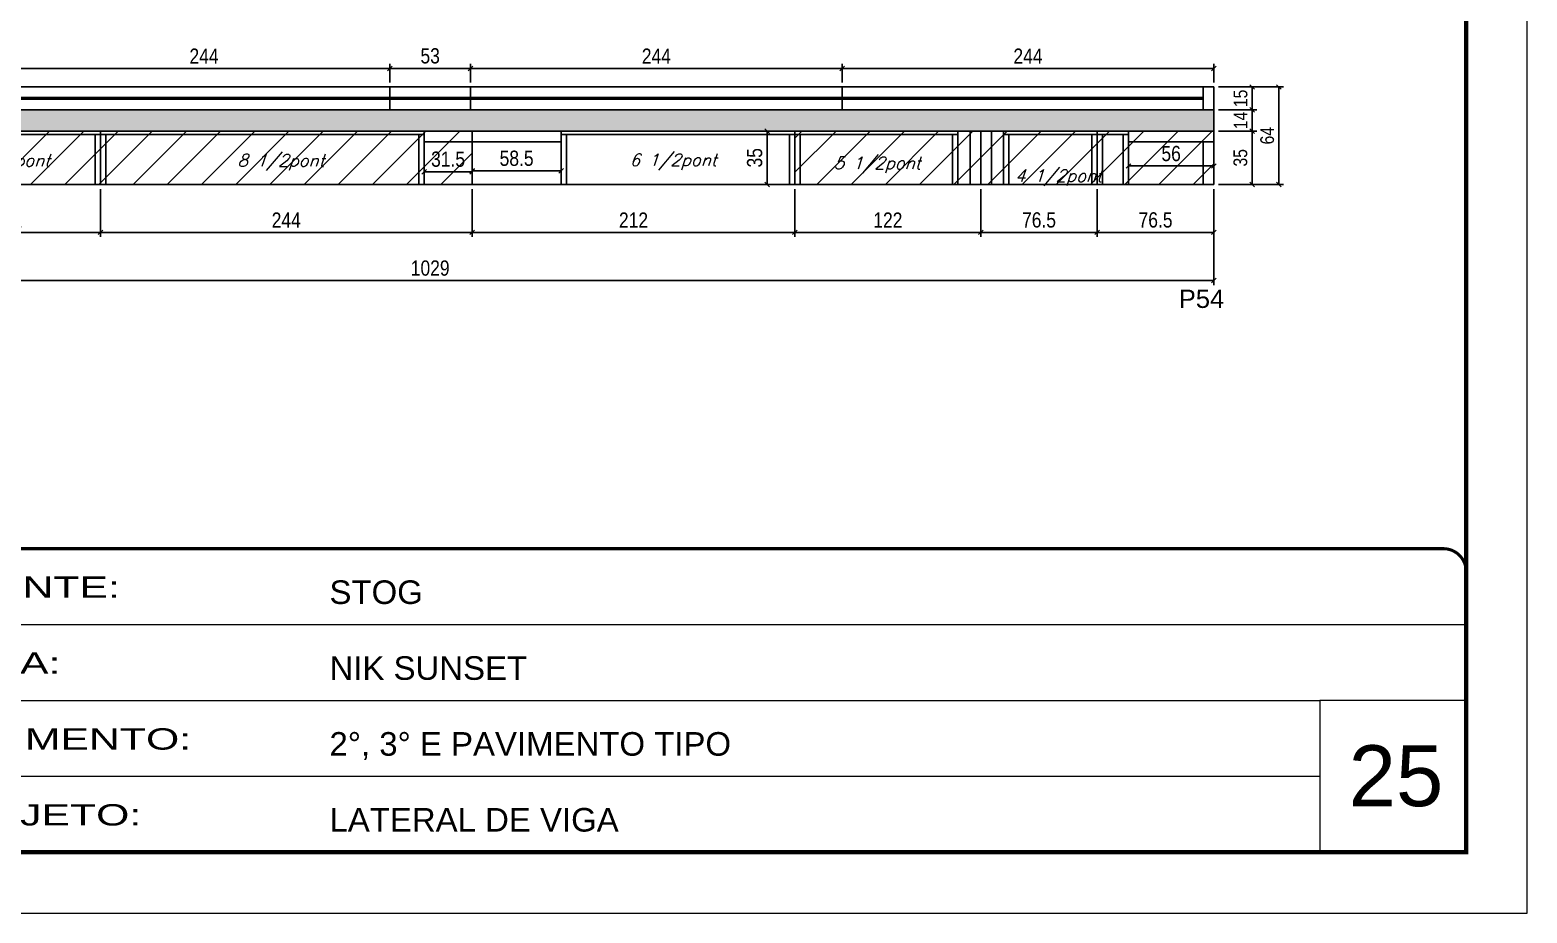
# Model space of a CAD drawing. Extents: x -10448 to -1189, y -11772 to 17235.
# Drawn here: x -9946 to -8963, y 8903 to 9483 of the extents above; entities that cross this region are included whole.
import ezdxf

# ---------------------------------------------------------------- set-up
doc = ezdxf.new("R2010")
doc.units = 0
doc.linetypes.add('CONTINUO', pattern=[0])
doc.linetypes.add('DASHED', pattern=[0.75, 0.5, -0.25])
for name, color, linetype in [('5', 5, 'Continuous'), ('COTA', 241, 'Continuous'), ('Painéis', 200, 'Continuous'), ('Reaproveitamento', 251, 'Continuous'), ('SARR_2.2x7', 40, 'Continuous'), ('SARR_3.5x7', 81, 'Continuous'), ('texto', 7, 'Continuous')]:
    doc.layers.add(name, color=color, linetype=linetype)
for name, color, linetype, lineweight in [('CARIMBO', 255, 'Continuous', 9), ('Folhas', 255, 'Continuous', 9), ('SARRAFO DE PRESSAO', 251, 'DASHED', 9)]:
    doc.layers.add(name, color=color, linetype=linetype, lineweight=lineweight)
doc.styles.add('ARIAL', font='arial.ttf')
doc.styles.add('COTA TECNICA', font='techl___.ttf', dxfattribs={"height": 10})
doc.styles.add('COTA TECNICA-50', font='techl___.ttf', dxfattribs={"height": 9})
doc.styles.add('Romans', font='romans.shx')
doc.styles.get("Standard").update_dxf_attribs({"font": 'arial.ttf'})
doc.styles.add('Tecnologia', font='')
doc.styles.get('Tecnologia').set_extended_font_data('Forgotten Futurist')
doc.dimstyles.new('COTA PAINEL-50', dxfattribs={"dimtxt": 9, "dimasz": 3, "dimexe": 3, "dimexo": 3, "dimgap": 3, "dimtad": 1, "dimdec": 1, "dimzin": 12, "dimdsep": 46, "dimtxsty": 'COTA TECNICA-50', "dimblk1": 'OBLIQUE', "dimblk2": 'OBLIQUE', "dimsah": 1, "dimcen": 0.9, "dimclrd": 4, "dimclre": 4, "dimclrt": 240, "dimadec": 1, "dimazin": 3, "dimtfac": 1, "dimtdec": 1, "dimtmove": 0, "dimatfit": 3, "dimfxl": 1, "dimtolj": 1, "dimtzin": 12, "dimarcsym": 0})
doc.dimstyles.new('PAINEL', dxfattribs={"dimtxt": 10, "dimasz": 3, "dimexe": 3, "dimexo": 3, "dimgap": 3, "dimtad": 1, "dimdec": 1, "dimzin": 12, "dimdsep": 46, "dimtxsty": 'COTA TECNICA', "dimblk1": 'OBLIQUE', "dimblk2": 'OBLIQUE', "dimsah": 1, "dimcen": 0.9, "dimclrd": 4, "dimclre": 4, "dimclrt": 240, "dimadec": 1, "dimazin": 3, "dimtfac": 1, "dimtdec": 1, "dimtmove": 0, "dimatfit": 3, "dimfxl": 1, "dimtolj": 1, "dimtzin": 12, "dimarcsym": 0})
pattern_1 = [(45, (-139469.283, -18395.978), (-11.2253202, 11.2253202), [])]

# ---------------------------------------------------------------- blocks, each defined once
blk = doc.blocks.new('9999999999')
at = {"color": 30, "linetype": 'CONTINUO'}
for p, q in [((98564.56, 34379.64), (99583.98, 34379.64)), ((98564.56, 34329.83), (99487.98, 34329.83)), ((99583.98, 34329.83), (99487.98, 34329.83)), ((99487.98, 34329.83), (99487.98, 34230.21)), ((98564.56, 34280.02), (99487.98, 34280.02))]:
    blk.add_line(p, q, dxfattribs=at)
at = {"color": 30, "linetype": 'CONTINUO', "const_width": 2}
blk.add_lwpolyline([(99583.98, 34230.21), (99583.98, 34414.45, 0.414214), (99568.98, 34429.45), (98228.98, 34429.45, 0.414214), (98213.98, 34414.45), (98213.98, 34245.21, 0.414214), (98228.98, 34230.21), (99583.98, 34230.21)], format="xyb", dxfattribs=at)
at = {"layer": 'Folhas'}
blk.add_lwpolyline([(98138.98, 34190.21), (99623.98, 34190.21), (99623.98, 35240.21), (98138.98, 35240.21)], close=True, dxfattribs=at)
at = {"layer": 'Folhas', "color": 30, "const_width": 3}
blk.add_lwpolyline([(98213.98, 34230.21), (99583.98, 34230.21), (99583.98, 35200.21), (98213.98, 35200.21)], close=True, dxfattribs=at)
at = {"color": 7, "linetype": 'Continuous', "ltscale": 5, "style": 'ARIAL'}
for s, height, p in [('STOG', 15.483, (98837.68, 34393.13)), ('NIK SUNSET', 15.483, (98837.68, 34343.32)), ('2°, 3° E PAVIMENTO TIPO', 15.4829, (98837.68, 34293.51)), ('LATERAL DE VIGA', 15.4829, (98837.68, 34243.7))]:
    blk.add_text(s, height=height, dxfattribs=at).set_placement(p)
at = {"layer": 'Folhas', "color": 7, "style": 'Tecnologia', "width": 1.5}
for s, p in [('CLIENTE:', (98573.65, 34397.17)), ('OBRA:', (98573.65, 34347.31)), ('PAVIMENTO:', (98573.65, 34297.5)), ('PROJETO:', (98573.65, 34247.69))]:
    blk.add_text(s, height=14, dxfattribs=at).set_placement(p)
blk = doc.blocks.new('_Oblique')
at = {"color": 0, "linetype": 'ByBlock', "lineweight": -2}
blk.add_line((-0.5, -0.5), (0.5, 0.5), dxfattribs=at)
blk = doc.blocks.new('*D1535')
at = {"layer": 'COTA', "color": 4, "linetype": 'ByBlock', "lineweight": -2, "transparency": 16777216}
for p, q in [((-9899.97, 9378.12), (-9899.97, 9346.66)), ((-9655.97, 9378.12), (-9655.97, 9346.66)), ((-9899.97, 9349.66), (-9655.97, 9349.66))]:
    blk.add_line(p, q, dxfattribs=at)
at = {"layer": 'Defpoints', "color": 0, "linetype": 'ByBlock', "transparency": 16777216}
for p in [(-9899.97, 9381.12), (-9655.97, 9381.12), (-9655.97, 9349.66)]:
    blk.add_point(p, dxfattribs=at)
at = {"layer": 'COTA', "color": 4, "linetype": 'ByBlock', "lineweight": -2, "transparency": 16777216, "xscale": 3, "yscale": 3, "zscale": 3, "rotation": 180}
blk.add_blockref('_Oblique', (-9899.97, 9349.66), dxfattribs=at)
at = {"layer": 'COTA', "color": 4, "linetype": 'ByBlock', "lineweight": -2, "transparency": 16777216, "xscale": 3, "yscale": 3, "zscale": 3}
blk.add_blockref('_Oblique', (-9655.97, 9349.66), dxfattribs=at)
at = {"layer": 'COTA', "color": 240, "linetype": 'ByBlock', "transparency": 16777216, "insert": (-9777.97, 9357.73), "char_height": 10, "attachment_point": 5, "style": 'COTA TECNICA'}
blk.add_mtext('\\A1;244', dxfattribs=at)
blk = doc.blocks.new('*D456')
at = {"layer": 'COTA', "color": 4, "linetype": 'ByBlock', "lineweight": -2, "transparency": 16777216}
for p, q in [((-10197.97, 9378.12), (-10197.97, 9315.04)), ((-9168.97, 9378.12), (-9168.97, 9315.04)), ((-10197.97, 9318.04), (-9168.97, 9318.04))]:
    blk.add_line(p, q, dxfattribs=at)
at = {"layer": 'Defpoints', "color": 0, "linetype": 'ByBlock', "transparency": 16777216}
for p in [(-10197.97, 9381.12), (-9168.97, 9381.12), (-9168.97, 9318.04)]:
    blk.add_point(p, dxfattribs=at)
at = {"layer": 'COTA', "color": 4, "linetype": 'ByBlock', "lineweight": -2, "transparency": 16777216, "xscale": 3, "yscale": 3, "zscale": 3, "rotation": 180}
blk.add_blockref('_Oblique', (-10197.97, 9318.04), dxfattribs=at)
at = {"layer": 'COTA', "color": 4, "linetype": 'ByBlock', "lineweight": -2, "transparency": 16777216, "xscale": 3, "yscale": 3, "zscale": 3}
blk.add_blockref('_Oblique', (-9168.97, 9318.04), dxfattribs=at)
at = {"layer": 'COTA', "color": 240, "linetype": 'ByBlock', "transparency": 16777216, "insert": (-9683.47, 9326.17), "char_height": 10, "attachment_point": 5, "style": 'COTA TECNICA'}
blk.add_mtext('\\A1;1029', dxfattribs=at)
blk = doc.blocks.new('*D1536')
at = {"layer": 'COTA', "color": 4, "linetype": 'ByBlock', "lineweight": -2, "transparency": 16777216}
for p, q in [((-10021.97, 9378.12), (-10021.97, 9346.66)), ((-9899.97, 9378.12), (-9899.97, 9346.66)), ((-10021.97, 9349.66), (-9899.97, 9349.66))]:
    blk.add_line(p, q, dxfattribs=at)
at = {"layer": 'Defpoints', "color": 0, "linetype": 'ByBlock', "transparency": 16777216}
for p in [(-10021.97, 9381.12), (-9899.97, 9381.12), (-9899.97, 9349.66)]:
    blk.add_point(p, dxfattribs=at)
at = {"layer": 'COTA', "color": 4, "linetype": 'ByBlock', "lineweight": -2, "transparency": 16777216, "xscale": 3, "yscale": 3, "zscale": 3, "rotation": 180}
blk.add_blockref('_Oblique', (-10021.97, 9349.66), dxfattribs=at)
at = {"layer": 'COTA', "color": 4, "linetype": 'ByBlock', "lineweight": -2, "transparency": 16777216, "xscale": 3, "yscale": 3, "zscale": 3}
blk.add_blockref('_Oblique', (-9899.97, 9349.66), dxfattribs=at)
at = {"layer": 'COTA', "color": 240, "linetype": 'ByBlock', "transparency": 16777216, "insert": (-9960.97, 9357.72), "char_height": 10, "attachment_point": 5, "style": 'COTA TECNICA'}
blk.add_mtext('\\A1;122', dxfattribs=at)
blk = doc.blocks.new('*D1538')
at = {"layer": 'COTA', "color": 4, "linetype": 'ByBlock', "lineweight": -2, "transparency": 16777216}
for p, q in [((-9655.97, 9378.12), (-9655.97, 9346.66)), ((-9443.97, 9378.12), (-9443.97, 9346.66)), ((-9655.97, 9349.66), (-9443.97, 9349.66))]:
    blk.add_line(p, q, dxfattribs=at)
at = {"layer": 'Defpoints', "color": 0, "linetype": 'ByBlock', "transparency": 16777216}
for p in [(-9655.97, 9381.12), (-9443.97, 9381.12), (-9443.97, 9349.66)]:
    blk.add_point(p, dxfattribs=at)
at = {"layer": 'COTA', "color": 4, "linetype": 'ByBlock', "lineweight": -2, "transparency": 16777216, "xscale": 3, "yscale": 3, "zscale": 3, "rotation": 180}
blk.add_blockref('_Oblique', (-9655.97, 9349.66), dxfattribs=at)
at = {"layer": 'COTA', "color": 4, "linetype": 'ByBlock', "lineweight": -2, "transparency": 16777216, "xscale": 3, "yscale": 3, "zscale": 3}
blk.add_blockref('_Oblique', (-9443.97, 9349.66), dxfattribs=at)
at = {"layer": 'COTA', "color": 240, "linetype": 'ByBlock', "transparency": 16777216, "insert": (-9549.97, 9357.72), "char_height": 10, "attachment_point": 5, "style": 'COTA TECNICA'}
blk.add_mtext('\\A1;212', dxfattribs=at)
blk = doc.blocks.new('*D1539')
at = {"layer": 'COTA', "color": 4, "linetype": 'ByBlock', "lineweight": -2, "transparency": 16777216}
for p, q in [((-9443.97, 9378.12), (-9443.97, 9346.66)), ((-9321.97, 9378.12), (-9321.97, 9346.66)), ((-9443.97, 9349.66), (-9321.97, 9349.66))]:
    blk.add_line(p, q, dxfattribs=at)
at = {"layer": 'Defpoints', "color": 0, "linetype": 'ByBlock', "transparency": 16777216}
for p in [(-9443.97, 9381.12), (-9321.97, 9381.12), (-9321.97, 9349.66)]:
    blk.add_point(p, dxfattribs=at)
at = {"layer": 'COTA', "color": 4, "linetype": 'ByBlock', "lineweight": -2, "transparency": 16777216, "xscale": 3, "yscale": 3, "zscale": 3, "rotation": 180}
blk.add_blockref('_Oblique', (-9443.97, 9349.66), dxfattribs=at)
at = {"layer": 'COTA', "color": 4, "linetype": 'ByBlock', "lineweight": -2, "transparency": 16777216, "xscale": 3, "yscale": 3, "zscale": 3}
blk.add_blockref('_Oblique', (-9321.97, 9349.66), dxfattribs=at)
at = {"layer": 'COTA', "color": 240, "linetype": 'ByBlock', "transparency": 16777216, "insert": (-9382.97, 9357.72), "char_height": 10, "attachment_point": 5, "style": 'COTA TECNICA'}
blk.add_mtext('\\A1;122', dxfattribs=at)
blk = doc.blocks.new('*D1540')
at = {"layer": 'COTA', "color": 4, "linetype": 'ByBlock', "lineweight": -2, "transparency": 16777216}
for p, q in [((-9953.97, 9448.12), (-9953.97, 9460.28)), ((-9953.97, 9457.28), (-9709.97, 9457.28)), ((-9709.97, 9448.12), (-9709.97, 9460.28))]:
    blk.add_line(p, q, dxfattribs=at)
at = {"layer": 'Defpoints', "color": 0, "linetype": 'ByBlock', "transparency": 16777216}
for p in [(-9709.97, 9457.28), (-9953.97, 9445.12), (-9709.97, 9445.12)]:
    blk.add_point(p, dxfattribs=at)
at = {"layer": 'COTA', "color": 4, "linetype": 'ByBlock', "lineweight": -2, "transparency": 16777216, "xscale": 3, "yscale": 3, "zscale": 3, "rotation": 180}
blk.add_blockref('_Oblique', (-9953.97, 9457.28), dxfattribs=at)
at = {"layer": 'COTA', "color": 4, "linetype": 'ByBlock', "lineweight": -2, "transparency": 16777216, "xscale": 3, "yscale": 3, "zscale": 3}
blk.add_blockref('_Oblique', (-9709.97, 9457.28), dxfattribs=at)
at = {"layer": 'COTA', "color": 240, "linetype": 'ByBlock', "transparency": 16777216, "insert": (-9831.97, 9465.35), "char_height": 10, "attachment_point": 5, "style": 'COTA TECNICA'}
blk.add_mtext('\\A1;244', dxfattribs=at)
blk = doc.blocks.new('*D1541')
at = {"layer": 'COTA', "color": 4, "linetype": 'ByBlock', "lineweight": -2, "transparency": 16777216}
for p, q in [((-9412.97, 9448.12), (-9412.97, 9460.28)), ((-9412.97, 9457.28), (-9168.97, 9457.28)), ((-9168.97, 9448.12), (-9168.97, 9460.28))]:
    blk.add_line(p, q, dxfattribs=at)
at = {"layer": 'Defpoints', "color": 0, "linetype": 'ByBlock', "transparency": 16777216}
for p in [(-9168.97, 9457.28), (-9412.97, 9445.12), (-9168.97, 9445.12)]:
    blk.add_point(p, dxfattribs=at)
at = {"layer": 'COTA', "color": 4, "linetype": 'ByBlock', "lineweight": -2, "transparency": 16777216, "xscale": 3, "yscale": 3, "zscale": 3, "rotation": 180}
blk.add_blockref('_Oblique', (-9412.97, 9457.28), dxfattribs=at)
at = {"layer": 'COTA', "color": 4, "linetype": 'ByBlock', "lineweight": -2, "transparency": 16777216, "xscale": 3, "yscale": 3, "zscale": 3}
blk.add_blockref('_Oblique', (-9168.97, 9457.28), dxfattribs=at)
at = {"layer": 'COTA', "color": 240, "linetype": 'ByBlock', "transparency": 16777216, "insert": (-9290.97, 9465.35), "char_height": 10, "attachment_point": 5, "style": 'COTA TECNICA'}
blk.add_mtext('\\A1;244', dxfattribs=at)
blk = doc.blocks.new('*D1542')
at = {"layer": 'COTA', "color": 4, "linetype": 'ByBlock', "lineweight": -2, "transparency": 16777216}
for p, q in [((-9321.97, 9378.12), (-9321.97, 9346.66)), ((-9245.47, 9378.12), (-9245.47, 9346.66)), ((-9321.97, 9349.66), (-9245.47, 9349.66))]:
    blk.add_line(p, q, dxfattribs=at)
at = {"layer": 'Defpoints', "color": 0, "linetype": 'ByBlock', "transparency": 16777216}
for p in [(-9321.97, 9381.12), (-9245.47, 9381.12), (-9245.47, 9349.66)]:
    blk.add_point(p, dxfattribs=at)
at = {"layer": 'COTA', "color": 4, "linetype": 'ByBlock', "lineweight": -2, "transparency": 16777216, "xscale": 3, "yscale": 3, "zscale": 3, "rotation": 180}
blk.add_blockref('_Oblique', (-9321.97, 9349.66), dxfattribs=at)
at = {"layer": 'COTA', "color": 4, "linetype": 'ByBlock', "lineweight": -2, "transparency": 16777216, "xscale": 3, "yscale": 3, "zscale": 3}
blk.add_blockref('_Oblique', (-9245.47, 9349.66), dxfattribs=at)
at = {"layer": 'COTA', "color": 240, "linetype": 'ByBlock', "transparency": 16777216, "insert": (-9283.72, 9357.77), "char_height": 10, "attachment_point": 5, "style": 'COTA TECNICA'}
blk.add_mtext('\\A1;76.5', dxfattribs=at)
blk = doc.blocks.new('*D1543')
at = {"layer": 'COTA', "color": 4, "linetype": 'ByBlock', "lineweight": -2, "transparency": 16777216}
for p, q in [((-9245.47, 9378.12), (-9245.47, 9346.66)), ((-9168.97, 9378.12), (-9168.97, 9346.66)), ((-9245.47, 9349.66), (-9168.97, 9349.66))]:
    blk.add_line(p, q, dxfattribs=at)
at = {"layer": 'Defpoints', "color": 0, "linetype": 'ByBlock', "transparency": 16777216}
for p in [(-9245.47, 9381.12), (-9168.97, 9381.12), (-9168.97, 9349.66)]:
    blk.add_point(p, dxfattribs=at)
at = {"layer": 'COTA', "color": 4, "linetype": 'ByBlock', "lineweight": -2, "transparency": 16777216, "xscale": 3, "yscale": 3, "zscale": 3, "rotation": 180}
blk.add_blockref('_Oblique', (-9245.47, 9349.66), dxfattribs=at)
at = {"layer": 'COTA', "color": 4, "linetype": 'ByBlock', "lineweight": -2, "transparency": 16777216, "xscale": 3, "yscale": 3, "zscale": 3}
blk.add_blockref('_Oblique', (-9168.97, 9349.66), dxfattribs=at)
at = {"layer": 'COTA', "color": 240, "linetype": 'ByBlock', "transparency": 16777216, "insert": (-9207.22, 9357.77), "char_height": 10, "attachment_point": 5, "style": 'COTA TECNICA'}
blk.add_mtext('\\A1;76.5', dxfattribs=at)
blk = doc.blocks.new('*D1544')
at = {"layer": 'COTA', "color": 4, "linetype": 'ByBlock', "lineweight": -2, "transparency": 16777216}
for p, q in [((-9709.97, 9448.12), (-9709.97, 9460.28)), ((-9709.97, 9457.28), (-9656.97, 9457.28)), ((-9656.97, 9448.12), (-9656.97, 9460.28))]:
    blk.add_line(p, q, dxfattribs=at)
at = {"layer": 'Defpoints', "color": 0, "linetype": 'ByBlock', "transparency": 16777216}
for p in [(-9656.97, 9457.28), (-9709.97, 9445.12), (-9656.97, 9445.12)]:
    blk.add_point(p, dxfattribs=at)
at = {"layer": 'COTA', "color": 4, "linetype": 'ByBlock', "lineweight": -2, "transparency": 16777216, "xscale": 3, "yscale": 3, "zscale": 3, "rotation": 180}
blk.add_blockref('_Oblique', (-9709.97, 9457.28), dxfattribs=at)
at = {"layer": 'COTA', "color": 4, "linetype": 'ByBlock', "lineweight": -2, "transparency": 16777216, "xscale": 3, "yscale": 3, "zscale": 3}
blk.add_blockref('_Oblique', (-9656.97, 9457.28), dxfattribs=at)
at = {"layer": 'COTA', "color": 240, "linetype": 'ByBlock', "transparency": 16777216, "insert": (-9683.47, 9465.5), "char_height": 10, "attachment_point": 5, "style": 'COTA TECNICA'}
blk.add_mtext('\\A1;53', dxfattribs=at)
blk = doc.blocks.new('*D1545')
at = {"layer": 'COTA', "color": 4, "linetype": 'ByBlock', "lineweight": -2, "transparency": 16777216}
for p, q in [((-9656.97, 9448.12), (-9656.97, 9460.28)), ((-9656.97, 9457.28), (-9412.97, 9457.28)), ((-9412.97, 9448.12), (-9412.97, 9460.28))]:
    blk.add_line(p, q, dxfattribs=at)
at = {"layer": 'Defpoints', "color": 0, "linetype": 'ByBlock', "transparency": 16777216}
for p in [(-9412.97, 9457.28), (-9656.97, 9445.12), (-9412.97, 9445.12)]:
    blk.add_point(p, dxfattribs=at)
at = {"layer": 'COTA', "color": 4, "linetype": 'ByBlock', "lineweight": -2, "transparency": 16777216, "xscale": 3, "yscale": 3, "zscale": 3, "rotation": 180}
blk.add_blockref('_Oblique', (-9656.97, 9457.28), dxfattribs=at)
at = {"layer": 'COTA', "color": 4, "linetype": 'ByBlock', "lineweight": -2, "transparency": 16777216, "xscale": 3, "yscale": 3, "zscale": 3}
blk.add_blockref('_Oblique', (-9412.97, 9457.28), dxfattribs=at)
at = {"layer": 'COTA', "color": 240, "linetype": 'ByBlock', "transparency": 16777216, "insert": (-9534.97, 9465.35), "char_height": 10, "attachment_point": 5, "style": 'COTA TECNICA'}
blk.add_mtext('\\A1;244', dxfattribs=at)
blk = doc.blocks.new('*D1547')
at = {"layer": 'COTA', "color": 4, "linetype": 'ByBlock', "lineweight": -2, "transparency": 16777216}
for p, q in [((-9687.47, 9406.12), (-9687.47, 9386.44)), ((-9655.97, 9406.12), (-9655.97, 9386.44)), ((-9655.97, 9389.44), (-9687.47, 9389.44))]:
    blk.add_line(p, q, dxfattribs=at)
at = {"layer": 'Defpoints', "color": 0, "linetype": 'ByBlock', "transparency": 16777216}
for p in [(-9687.47, 9409.12), (-9655.97, 9409.12), (-9687.47, 9389.44)]:
    blk.add_point(p, dxfattribs=at)
at = {"layer": 'COTA', "color": 4, "linetype": 'ByBlock', "lineweight": -2, "transparency": 16777216, "xscale": 3, "yscale": 3, "zscale": 3, "rotation": 180}
blk.add_blockref('_Oblique', (-9687.47, 9389.44), dxfattribs=at)
at = {"layer": 'COTA', "color": 4, "linetype": 'ByBlock', "lineweight": -2, "transparency": 16777216, "xscale": 3, "yscale": 3, "zscale": 3}
blk.add_blockref('_Oblique', (-9655.97, 9389.44), dxfattribs=at)
at = {"layer": 'COTA', "color": 240, "linetype": 'ByBlock', "transparency": 16777216, "insert": (-9671.72, 9397.66), "char_height": 10, "attachment_point": 5, "style": 'COTA TECNICA'}
blk.add_mtext('\\A1;31.5', dxfattribs=at)
blk = doc.blocks.new('*D1548')
at = {"layer": 'COTA', "color": 4, "linetype": 'ByBlock', "lineweight": -2, "transparency": 16777216}
for p, q in [((-9655.97, 9406.12), (-9655.97, 9387.12)), ((-9597.47, 9406.12), (-9597.47, 9387.12)), ((-9655.97, 9390.12), (-9597.47, 9390.12))]:
    blk.add_line(p, q, dxfattribs=at)
at = {"layer": 'Defpoints', "color": 0, "linetype": 'ByBlock', "transparency": 16777216}
for p in [(-9655.97, 9409.12), (-9597.47, 9409.12), (-9597.47, 9390.12)]:
    blk.add_point(p, dxfattribs=at)
at = {"layer": 'COTA', "color": 4, "linetype": 'ByBlock', "lineweight": -2, "transparency": 16777216, "xscale": 3, "yscale": 3, "zscale": 3, "rotation": 180}
blk.add_blockref('_Oblique', (-9655.97, 9390.12), dxfattribs=at)
at = {"layer": 'COTA', "color": 4, "linetype": 'ByBlock', "lineweight": -2, "transparency": 16777216, "xscale": 3, "yscale": 3, "zscale": 3}
blk.add_blockref('_Oblique', (-9597.47, 9390.12), dxfattribs=at)
at = {"layer": 'COTA', "color": 240, "linetype": 'ByBlock', "transparency": 16777216, "insert": (-9626.72, 9398.25), "char_height": 10, "attachment_point": 5, "style": 'COTA TECNICA'}
blk.add_mtext('\\A1;58.5', dxfattribs=at)
blk = doc.blocks.new('*D1549')
at = {"layer": 'COTA', "color": 4, "linetype": 'ByBlock', "lineweight": -2, "transparency": 16777216}
for p, q in [((-9224.97, 9406.12), (-9224.97, 9390.25)), ((-9168.97, 9406.12), (-9168.97, 9390.25)), ((-9224.97, 9393.25), (-9168.97, 9393.25))]:
    blk.add_line(p, q, dxfattribs=at)
at = {"layer": 'Defpoints', "color": 0, "linetype": 'ByBlock', "transparency": 16777216}
for p in [(-9224.97, 9409.12), (-9168.97, 9409.12), (-9168.97, 9393.25)]:
    blk.add_point(p, dxfattribs=at)
at = {"layer": 'COTA', "color": 4, "linetype": 'ByBlock', "lineweight": -2, "transparency": 16777216, "xscale": 3, "yscale": 3, "zscale": 3, "rotation": 180}
blk.add_blockref('_Oblique', (-9224.97, 9393.25), dxfattribs=at)
at = {"layer": 'COTA', "color": 4, "linetype": 'ByBlock', "lineweight": -2, "transparency": 16777216, "xscale": 3, "yscale": 3, "zscale": 3}
blk.add_blockref('_Oblique', (-9168.97, 9393.25), dxfattribs=at)
at = {"layer": 'COTA', "color": 240, "linetype": 'ByBlock', "transparency": 16777216, "insert": (-9196.97, 9401.36), "char_height": 10, "attachment_point": 5, "style": 'COTA TECNICA'}
blk.add_mtext('\\A1;56', dxfattribs=at)
blk = doc.blocks.new('*D1550')
at = {"layer": 'COTA', "color": 4, "linetype": 'ByBlock', "lineweight": -2, "transparency": 16777216}
for p, q in [((-9446.97, 9416.12), (-9465.17, 9416.12)), ((-9462.17, 9416.12), (-9462.17, 9381.12)), ((-9446.97, 9381.12), (-9465.17, 9381.12))]:
    blk.add_line(p, q, dxfattribs=at)
at = {"layer": 'Defpoints', "color": 0, "linetype": 'ByBlock', "transparency": 16777216}
for p in [(-9443.97, 9416.12), (-9462.17, 9381.12), (-9443.97, 9381.12)]:
    blk.add_point(p, dxfattribs=at)
at = {"layer": 'COTA', "color": 4, "linetype": 'ByBlock', "lineweight": -2, "transparency": 16777216, "xscale": 3, "yscale": 3, "zscale": 3}
for p, rotation in [((-9462.17, 9416.12), 90), ((-9462.17, 9381.12), 270)]:
    blk.add_blockref('_Oblique', p, dxfattribs=dict(at, rotation=rotation))
at = {"layer": 'COTA', "color": 240, "linetype": 'ByBlock', "transparency": 16777216, "insert": (-9470.39, 9398.62), "char_height": 10, "attachment_point": 5, "rotation": 90, "style": 'COTA TECNICA'}
blk.add_mtext('\\A1;35', dxfattribs=at)
blk = doc.blocks.new('*D1551')
at = {"layer": 'COTA', "color": 4, "linetype": 'ByBlock', "lineweight": -2, "transparency": 16777216}
for p, q in [((-9165.97, 9416.12), (-9140.78, 9416.12)), ((-9143.78, 9381.12), (-9143.78, 9416.12)), ((-9165.97, 9381.12), (-9140.78, 9381.12))]:
    blk.add_line(p, q, dxfattribs=at)
at = {"layer": 'Defpoints', "color": 0, "linetype": 'ByBlock', "transparency": 16777216}
for p in [(-9168.97, 9416.12), (-9143.78, 9416.12), (-9168.97, 9381.12)]:
    blk.add_point(p, dxfattribs=at)
at = {"layer": 'COTA', "color": 4, "linetype": 'ByBlock', "lineweight": -2, "transparency": 16777216, "xscale": 3, "yscale": 3, "zscale": 3}
for p, rotation in [((-9143.78, 9416.12), 90), ((-9143.78, 9381.12), 270)]:
    blk.add_blockref('_Oblique', p, dxfattribs=dict(at, rotation=rotation))
at = {"layer": 'COTA', "color": 240, "linetype": 'ByBlock', "transparency": 16777216, "insert": (-9151.48, 9398.62), "char_height": 9, "attachment_point": 5, "rotation": 90, "style": 'COTA TECNICA-50'}
blk.add_mtext('\\A1;35', dxfattribs=at)
blk = doc.blocks.new('*D1552')
at = {"layer": 'COTA', "color": 4, "linetype": 'ByBlock', "lineweight": -2, "transparency": 16777216}
for p, q in [((-9165.97, 9430.12), (-9140.78, 9430.12)), ((-9143.78, 9430.12), (-9143.78, 9416.12)), ((-9165.97, 9416.12), (-9140.78, 9416.12))]:
    blk.add_line(p, q, dxfattribs=at)
at = {"layer": 'Defpoints', "color": 0, "linetype": 'ByBlock', "transparency": 16777216}
for p in [(-9168.97, 9430.12), (-9168.97, 9416.12), (-9143.78, 9416.12)]:
    blk.add_point(p, dxfattribs=at)
at = {"layer": 'COTA', "color": 4, "linetype": 'ByBlock', "lineweight": -2, "transparency": 16777216, "xscale": 3, "yscale": 3, "zscale": 3}
for p, rotation in [((-9143.78, 9430.12), 90), ((-9143.78, 9416.12), 270)]:
    blk.add_blockref('_Oblique', p, dxfattribs=dict(at, rotation=rotation))
at = {"layer": 'COTA', "color": 240, "linetype": 'ByBlock', "transparency": 16777216, "insert": (-9151.35, 9423.12), "char_height": 9, "attachment_point": 5, "rotation": 90, "style": 'COTA TECNICA-50'}
blk.add_mtext('\\A1;14', dxfattribs=at)
blk = doc.blocks.new('*D1553')
at = {"layer": 'COTA', "color": 4, "linetype": 'ByBlock', "lineweight": -2, "transparency": 16777216}
for p, q in [((-9165.97, 9445.12), (-9140.78, 9445.12)), ((-9143.78, 9430.12), (-9143.78, 9445.12)), ((-9165.97, 9430.12), (-9140.78, 9430.12))]:
    blk.add_line(p, q, dxfattribs=at)
at = {"layer": 'Defpoints', "color": 0, "linetype": 'ByBlock', "transparency": 16777216}
for p in [(-9168.97, 9445.12), (-9143.78, 9445.12), (-9168.97, 9430.12)]:
    blk.add_point(p, dxfattribs=at)
at = {"layer": 'COTA', "color": 4, "linetype": 'ByBlock', "lineweight": -2, "transparency": 16777216, "xscale": 3, "yscale": 3, "zscale": 3}
for p, rotation in [((-9143.78, 9445.12), 90), ((-9143.78, 9430.12), 270)]:
    blk.add_blockref('_Oblique', p, dxfattribs=dict(at, rotation=rotation))
at = {"layer": 'COTA', "color": 240, "linetype": 'ByBlock', "transparency": 16777216, "insert": (-9151.38, 9437.62), "char_height": 9, "attachment_point": 5, "rotation": 90, "style": 'COTA TECNICA-50'}
blk.add_mtext('\\A1;15', dxfattribs=at)
blk = doc.blocks.new('*D1554')
at = {"layer": 'COTA', "color": 4, "linetype": 'ByBlock', "lineweight": -2, "transparency": 16777216}
for p, q in [((-9165.97, 9445.12), (-9123.28, 9445.12)), ((-9126.28, 9381.12), (-9126.28, 9445.12)), ((-9165.97, 9381.12), (-9123.28, 9381.12))]:
    blk.add_line(p, q, dxfattribs=at)
at = {"layer": 'Defpoints', "color": 0, "linetype": 'ByBlock', "transparency": 16777216}
for p in [(-9168.97, 9445.12), (-9126.28, 9445.12), (-9168.97, 9381.12)]:
    blk.add_point(p, dxfattribs=at)
at = {"layer": 'COTA', "color": 4, "linetype": 'ByBlock', "lineweight": -2, "transparency": 16777216, "xscale": 3, "yscale": 3, "zscale": 3}
for p, rotation in [((-9126.28, 9445.12), 90), ((-9126.28, 9381.12), 270)]:
    blk.add_blockref('_Oblique', p, dxfattribs=dict(at, rotation=rotation))
at = {"layer": 'COTA', "color": 240, "linetype": 'ByBlock', "transparency": 16777216, "insert": (-9133.87, 9413.12), "char_height": 9, "attachment_point": 5, "rotation": 90, "style": 'COTA TECNICA-50'}
blk.add_mtext('\\A1;64', dxfattribs=at)

msp = doc.modelspace()

# ---------------------------------------------------------------- hatches: boundary and pattern name
at = {"layer": 'COTA', "linetype": 'ByBlock'}
h = msp.add_hatch(dxfattribs=at)
h.set_pattern_fill('AR-CONC', color=256, scale=0.03)
h.set_pattern_definition([(50, (-139469.2827, -18395.9775), (5.46554007, -0.47817257), [0.5715, -6.2865]), (355, (-139469.2827, -18395.9775), (-1.05730264, 5.73170536), [0.4572, -5.02921753]), (100.4514447, (-139468.827, -18396.0174), (4.40823741, 5.25353256), [0.48570026, -5.34270734]), (46.1842, (-139469.283, -18394.4535), (8.13237123, -1.26126984), [0.85725, -9.42975]), (96.6355576, (-139468.605, -18394.559), (7.122124, 7.42278374), [0.7285507, -8.01406824]), (351.184151, (-139469.283, -18394.4535), (7.122124, 7.42278374), [0.685799, -7.54379196]), (21, (-139468.5207, -18394.8345), (4.54843174, -3.06795595), [0.5715, -6.2865]), (326, (-139468.5207, -18394.8345), (1.85406085, 5.52563898), [0.4572, -5.0292]), (71.451445, (-139468.1417, -18395.09), (6.40249258, 2.45768307), [0.48570026, -5.34269813]), (37.5, (-139469.2827, -18395.9775), (0.092658098, 2.536651166), [0, -4.96824, 0, -5.1054, 0, -5.04825]), (7.5, (-139469.2827, -18395.9775), (2.004589875, 3.005417245), [0, -2.91084, 0, -4.85394, 0, -1.92405]), (327.5, (-139470.982, -18395.9775), (4.067717855, -0.17186232), [0, -1.905, 0, -5.9436, 0, -7.8867]), (317.5, (-139471.744, -18395.9775), (4.44387544, 0.76279473), [0, -2.4765, 0, -3.94716, 0, -5.6007])])
h.paths.add_polyline_path([(-10197.97, 9430.12), (-10197.97, 9416.12), (-9655.97, 9416.12), (-9321.97, 9416.12), (-9168.97, 9416.12), (-9168.97, 9430.12)])
at = {"layer": 'Reaproveitamento', "linetype": 'ByBlock'}
h = msp.add_hatch(dxfattribs=at)
h.set_pattern_fill('ANSI31', color=256, scale=5)
h.set_pattern_definition(pattern_1)
h.paths.add_polyline_path([(-10021.97, 9416.12), (-10021.97, 9381.12), (-9899.97, 9381.12), (-9899.97, 9416.12)])
h = msp.add_hatch(dxfattribs=at)
h.set_pattern_fill('ANSI31', color=256, scale=5)
h.set_pattern_definition(pattern_1)
h.paths.add_polyline_path([(-9655.97, 9381.12), (-9655.97, 9416.12), (-9899.97, 9416.12), (-9899.97, 9381.12)])
h = msp.add_hatch(dxfattribs=at)
h.set_pattern_fill('ANSI31', color=256, scale=5)
h.set_pattern_definition(pattern_1)
h.paths.add_polyline_path([(-9443.97, 9416.12), (-9443.97, 9381.12), (-9321.97, 9381.12), (-9321.97, 9416.12)])
h = msp.add_hatch(dxfattribs=at)
h.set_pattern_fill('ANSI31', color=256, scale=5)
h.set_pattern_definition(pattern_1)
h.paths.add_polyline_path([(-9321.97, 9416.12), (-9321.97, 9381.12), (-9245.47, 9381.12), (-9245.47, 9416.12)])
h = msp.add_hatch(dxfattribs=at)
h.set_pattern_fill('ANSI31', color=256, scale=5)
h.set_pattern_definition(pattern_1)
h.paths.add_polyline_path([(-9168.97, 9381.12), (-9168.97, 9416.12), (-9245.47, 9416.12), (-9245.47, 9381.12)])

# ---------------------------------------------------------------- linework, layer by layer
at = {"layer": 'COTA', "linetype": 'ByBlock'}
msp.add_line((-9168.97, 9430.12), (-9168.97, 9416.12), dxfattribs=at)
at = {"layer": 'Painéis'}
for p, q in [((-10197.97, 9445.12), (-9168.97, 9445.12)), ((-10197.97, 9430.12), (-9168.97, 9430.12)), ((-10197.97, 9416.12), (-9655.97, 9416.12)), ((-9899.97, 9416.12), (-9899.97, 9381.12)), ((-9655.97, 9416.12), (-9655.97, 9381.12)), ((-9655.97, 9416.12), (-9321.97, 9416.12)), ((-9655.97, 9416.12), (-9655.97, 9381.12)), ((-9443.97, 9416.12), (-9443.97, 9381.12)), ((-9321.97, 9416.12), (-9321.97, 9381.12)), ((-9321.97, 9416.12), (-9168.97, 9416.12)), ((-9321.97, 9416.12), (-9321.97, 9381.12)), ((-9245.47, 9416.12), (-9245.47, 9381.12)), ((-9168.97, 9416.12), (-9168.97, 9381.12)), ((-10197.97, 9381.12), (-9655.97, 9381.12)), ((-9655.97, 9381.12), (-10197.97, 9381.12)), ((-9655.97, 9381.12), (-9321.97, 9381.12)), ((-9321.97, 9381.12), (-9655.97, 9381.12)), ((-9321.97, 9381.12), (-9168.97, 9381.12)), ((-9168.97, 9381.12), (-9321.97, 9381.12))]:
    msp.add_line(p, q, dxfattribs=at)
at = {"layer": 'Painéis', "linetype": 'ByBlock'}
for p, q in [((-9709.97, 9430.12), (-9709.97, 9445.12)), ((-9656.97, 9445.12), (-9656.97, 9430.12)), ((-9412.97, 9445.12), (-9412.97, 9430.12)), ((-9168.97, 9445.12), (-9168.97, 9430.12))]:
    msp.add_line(p, q, dxfattribs=at)
at = {"layer": 'SARR_2.2x7', "linetype": 'Continuous'}
for p, q in [((-9953.97, 9438.12), (-9709.97, 9438.12)), ((-9953.97, 9437.12), (-9709.97, 9437.12)), ((-9709.97, 9438.12), (-9656.97, 9438.12)), ((-9709.97, 9437.12), (-9656.97, 9437.12)), ((-9656.97, 9438.12), (-9412.97, 9438.12)), ((-9656.97, 9437.12), (-9412.97, 9437.12)), ((-9412.97, 9438.12), (-9175.97, 9438.12)), ((-9412.97, 9437.12), (-9175.97, 9437.12)), ((-9175.97, 9445.12), (-9175.97, 9430.12)), ((-9899.97, 9413.92), (-10021.97, 9413.92)), ((-9899.97, 9413.92), (-9687.47, 9413.92)), ((-9687.47, 9409.12), (-9655.97, 9409.12)), ((-9655.97, 9409.12), (-9597.47, 9409.12)), ((-9443.97, 9413.92), (-9597.47, 9413.92)), ((-9443.97, 9413.92), (-9336.97, 9413.92)), ((-9328.97, 9416.12), (-9328.97, 9381.12)), ((-9314.97, 9416.12), (-9314.97, 9381.12)), ((-9245.47, 9413.92), (-9306.97, 9413.92)), ((-9245.47, 9413.92), (-9224.97, 9413.92)), ((-9224.97, 9409.12), (-9168.97, 9409.12)), ((-9175.97, 9409.12), (-9175.97, 9381.12))]:
    msp.add_line(p, q, dxfattribs=at)
at = {"layer": 'SARR_3.5x7'}
for p, q in [((-9903.47, 9413.92), (-9903.47, 9381.12)), ((-9896.47, 9413.92), (-9896.47, 9381.12)), ((-9690.97, 9413.92), (-9690.97, 9381.12)), ((-9687.47, 9416.12), (-9687.47, 9381.12)), ((-9597.47, 9416.12), (-9597.47, 9381.12)), ((-9593.97, 9413.92), (-9593.97, 9381.12)), ((-9447.47, 9413.92), (-9447.47, 9381.12)), ((-9440.47, 9413.92), (-9440.47, 9381.12)), ((-9340.47, 9413.92), (-9340.47, 9381.12)), ((-9336.97, 9416.12), (-9336.97, 9381.12)), ((-9306.97, 9416.12), (-9306.97, 9381.12)), ((-9303.47, 9413.92), (-9303.47, 9381.12)), ((-9248.97, 9413.92), (-9248.97, 9381.12)), ((-9241.97, 9413.92), (-9241.97, 9381.12)), ((-9228.47, 9413.92), (-9228.47, 9381.12)), ((-9224.97, 9416.12), (-9224.97, 9381.12))]:
    msp.add_line(p, q, dxfattribs=at)

# ---------------------------------------------------------------- block references
at = {"layer": 'SARRAFO DE PRESSAO', "color": 6, "linetype": 'ByBlock'}
msp.add_blockref('9999999999', (-108587.26, -25287.43), dxfattribs=at)

# ---------------------------------------------------------------- texts
at = {"layer": '5', "linetype": 'Continuous'}
msp.add_text('P54', height=12, rotation=0.00004, dxfattribs=at).set_placement((-9191.95, 9300.06))
at = {"layer": 'CARIMBO', "style": 'ARIAL'}
msp.add_text('25', height=40, dxfattribs=at).set_placement((-9080.42, 8972.92))
at = {"layer": 'texto', "color": 2, "char_height": 8, "attachment_point": 5, "style": 'Romans'}
for s, insert in [('{\\Q19;\\C256;5 1/2pont}', (-9961.62, 9395.58)), ('{\\Q19;\\C256;8 1/2pont}', (-9781.46, 9395.58)), ('{\\Q19;\\C256;6 1/2pont}', (-9523.92, 9395.92)), ('{\\Q19;\\C256;5 1/2pont}', (-9390.01, 9393.93)), ('{\\Q19;\\C256;4 1/2pont}', (-9270.95, 9385.55))]:
    msp.add_mtext(s, dxfattribs=dict(at, insert=insert))

# ---------------------------------------------------------------- dimensions: what is measured, and where the dimension line sits
at = {"layer": 'COTA', "linetype": 'ByBlock'}
for base, p1, p2, picture, middle in [((-9709.97, 9457.28), (-9953.97, 9445.12), (-9709.97, 9445.12), '*D1540', (-9831.97, 9465.35)), ((-9656.97, 9457.28), (-9709.97, 9445.12), (-9656.97, 9445.12), '*D1544', (-9683.47, 9465.5)), ((-9687.47, 9389.44), (-9655.97, 9409.12), (-9687.47, 9409.12), '*D1547', (-9671.72, 9397.66)), ((-9597.47, 9390.12), (-9655.97, 9409.12), (-9597.47, 9409.12), '*D1548', (-9626.72, 9398.25)), ((-9168.97, 9393.25), (-9224.97, 9409.12), (-9168.97, 9409.12), '*D1549', (-9196.97, 9401.36)), ((-9899.97, 9349.66), (-10021.97, 9381.12), (-9899.97, 9381.12), '*D1536', (-9960.97, 9357.72)), ((-9443.97, 9349.66), (-9655.97, 9381.12), (-9443.97, 9381.12), '*D1538', (-9549.97, 9357.72)), ((-9245.47, 9349.66), (-9321.97, 9381.12), (-9245.47, 9381.12), '*D1542', (-9283.72, 9357.77))]:
    dim = msp.add_linear_dim(base=base, p1=p1, p2=p2, dimstyle='PAINEL', dxfattribs=at)
    dim.commit()
    dim.dimension.update_dxf_attribs({"geometry": picture, "text_midpoint": middle})
for base, p1, p2, picture, middle in [((-9412.97, 9457.28), (-9656.97, 9445.12), (-9412.97, 9445.12), '*D1545', (-9534.97, 9465.35)), ((-9168.97, 9457.28), (-9412.97, 9445.12), (-9168.97, 9445.12), '*D1541', (-9290.97, 9465.35)), ((-9655.97, 9349.66), (-9899.97, 9381.12), (-9655.97, 9381.12), '*D1535', (-9777.97, 9357.73)), ((-9321.97, 9349.66), (-9443.97, 9381.12), (-9321.97, 9381.12), '*D1539', (-9382.97, 9357.72)), ((-9168.97, 9349.66), (-9245.47, 9381.12), (-9168.97, 9381.12), '*D1543', (-9207.22, 9357.77))]:
    dim = msp.add_linear_dim(base=base, p1=p1, p2=p2, dimstyle='PAINEL', override={"dimtmove": 1}, dxfattribs=at)
    dim.commit()
    dim.dimension.update_dxf_attribs({"geometry": picture, "text_midpoint": middle})
for base, p1, p2, dimstyle, picture, middle in [((-9143.78, 9445.12), (-9168.97, 9430.12), (-9168.97, 9445.12), 'COTA PAINEL-50', '*D1553', (-9151.38, 9437.62)), ((-9126.28, 9445.12), (-9168.97, 9381.12), (-9168.97, 9445.12), 'COTA PAINEL-50', '*D1554', (-9133.87, 9413.12)), ((-9462.17, 9381.12), (-9443.97, 9416.12), (-9443.97, 9381.12), 'PAINEL', '*D1550', (-9470.39, 9398.62)), ((-9143.78, 9416.12), (-9168.97, 9381.12), (-9168.97, 9416.12), 'COTA PAINEL-50', '*D1551', (-9151.48, 9398.62))]:
    dim = msp.add_linear_dim(base=base, p1=p1, p2=p2, angle=90, dimstyle=dimstyle, dxfattribs=at)
    dim.commit()
    dim.dimension.update_dxf_attribs({"geometry": picture, "text_midpoint": middle})
dim = msp.add_linear_dim(base=(-9143.78, 9416.12), p1=(-9168.97, 9430.12), p2=(-9168.97, 9416.12), angle=90, dimstyle='COTA PAINEL-50', dxfattribs=at)
dim.commit()
dim.dimension.update_dxf_attribs({"geometry": '*D1552', "text_midpoint": (-9143.78, 9423.12), "dimtype": 160})
dim = msp.add_linear_dim(base=(-9168.97, 9318.04), p1=(-10197.97, 9381.12), p2=(-9168.97, 9381.12), dimstyle='PAINEL', dxfattribs=at)
dim.commit()
dim.dimension.update_dxf_attribs({"geometry": '*D456', "text_midpoint": (-9683.47, 9318.04), "dimtype": 160})

doc.saveas('drawing.dxf')
